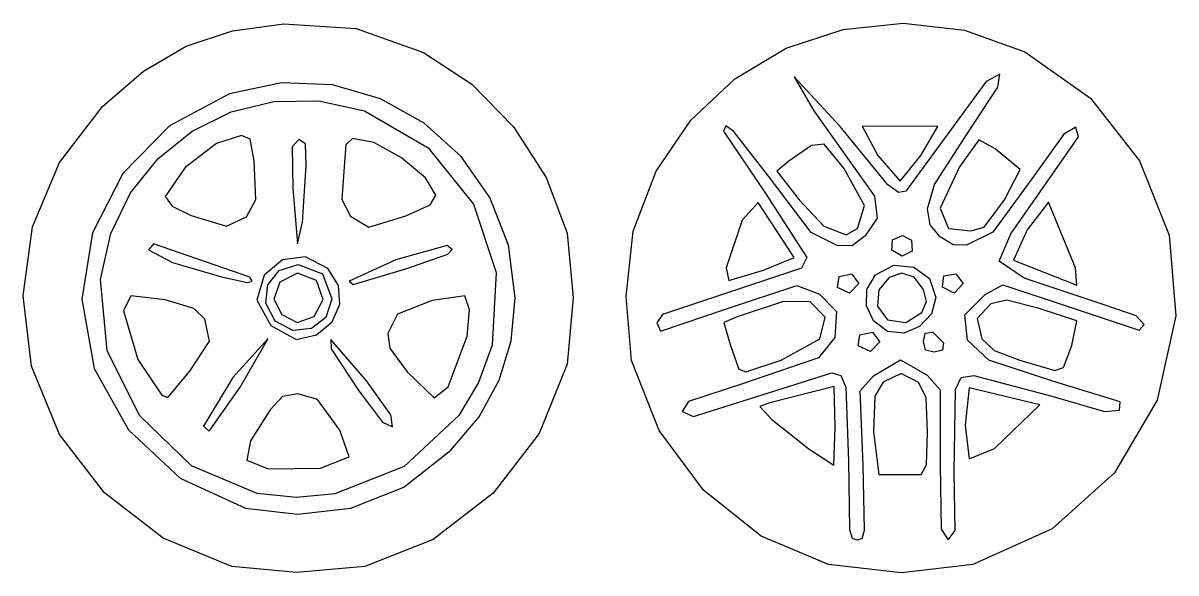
# Model space of a CAD drawing. Extents: x 1.4 to 78.7, y 1.5 to 53.2.
# Drawn here: x 43.03 to 66.45, y 29.71 to 40.87 of the extents above; entities that cross this region are included whole.
import ezdxf

# ---------------------------------------------------------------- set-up
doc = ezdxf.new("R2010")
doc.units = 0

msp = doc.modelspace()

# ---------------------------------------------------------------- linework, layer by layer
at = {"layer": 'Image'}
for p, q in [((47.279466, 40.718822), (48.324368, 40.855376)), ((48.324368, 40.855376), (49.791918, 40.760368)), ((49.791918, 40.760368), (51.159941, 40.274026)), ((59.687485, 40.745219), (60.908008, 40.873795)), ((60.908008, 40.873795), (62.153434, 40.727289)), ((46.340198, 40.404658), (47.279466, 40.718822)), ((58.533695, 40.360697), (59.687485, 40.745219)), ((62.153434, 40.727289), (63.381929, 40.286567)), ((45.471464, 39.896929), (46.340198, 40.404658)), ((57.488471, 39.739363), (58.533695, 40.360697)), ((51.159941, 40.274026), (52.144773, 39.630723)), ((63.381929, 40.286567), (64.714554, 39.351229)), ((44.638163, 39.179677), (45.471464, 39.896929)), ((62.870342, 39.839052), (62.597094, 39.69002)), ((62.828607, 39.57114), (62.870342, 39.839052)), ((48.275361, 39.6596), (47.21871, 39.438007)), ((49.311851, 39.616615), (48.275361, 39.6596)), ((50.290971, 39.335635), (49.311851, 39.616615)), ((52.144773, 39.630723), (52.992318, 38.764424)), ((56.593644, 38.900351), (57.488471, 39.739363)), ((59.629102, 38.775521), (58.69691, 39.778864)), ((58.69691, 39.778864), (59.093549, 39.088507)), ((62.597094, 39.69002), (60.965871, 37.462805)), ((47.21871, 39.438007), (45.999114, 38.788807)), ((62.208056, 38.621679), (62.828607, 39.57114)), ((43.763265, 38.040391), (44.638163, 39.179677)), ((47.255329, 39.071324), (48.122289, 39.282873)), ((48.122289, 39.282873), (49.034692, 39.295337)), ((49.034692, 39.295337), (49.964118, 39.090565)), ((51.175511, 38.843242), (50.290971, 39.335635)), ((64.714554, 39.351229), (65.710996, 38.07502)), ((46.462229, 38.67884), (47.255329, 39.071324)), ((49.964118, 39.090565), (51.257804, 38.340742)), ((55.891047, 37.862796), (56.593644, 38.900351)), ((59.093549, 39.088507), (60.3258, 37.357875)), ((45.999114, 38.788807), (45.05029, 37.818006)), ((45.771406, 38.123571), (46.462229, 38.67884)), ((51.928259, 38.166016), (51.175511, 38.843242)), ((52.992318, 38.764424), (53.653975, 37.736137)), ((57.305335, 38.783423), (57.256981, 38.680787)), ((57.256981, 38.680787), (58.103647, 37.424412)), ((57.462048, 38.676307), (57.305335, 38.783423)), ((58.170464, 37.762536), (57.462048, 38.676307)), ((60.594551, 37.589219), (59.629102, 38.775521)), ((61.609678, 38.774838), (60.074181, 38.778622)), ((60.074181, 38.778622), (60.395525, 38.187252)), ((61.267697, 38.182172), (61.609678, 38.774838)), ((64.417168, 38.75763), (64.171428, 38.616395)), ((64.468868, 38.565057), (64.417168, 38.75763)), ((46.957403, 38.429844), (46.321686, 37.937518)), ((47.461729, 38.59316), (46.957403, 38.429844)), ((47.642323, 38.512296), (47.461729, 38.59316)), ((47.719933, 38.072741), (47.642323, 38.512296)), ((48.627956, 38.508493), (48.495476, 38.363142)), ((48.761325, 38.419715), (48.627956, 38.508493)), ((48.77981, 37.979327), (48.761325, 38.419715)), ((49.716537, 38.531689), (49.581711, 38.400957)), ((50.151029, 38.448334), (49.716537, 38.531689)), ((50.716082, 38.134419), (50.151029, 38.448334)), ((61.543615, 37.596898), (62.208056, 38.621679)), ((62.449073, 38.503908), (62.054358, 37.955223)), ((62.776034, 38.320147), (62.449073, 38.503908)), ((64.171428, 38.616395), (63.521782, 37.707952)), ((63.988936, 37.873496), (64.468868, 38.565057)), ((48.495476, 38.363142), (48.507793, 37.513661)), ((49.581711, 38.400957), (49.552327, 37.955213)), ((51.257804, 38.340742), (52.178068, 37.19424)), ((59.049189, 38.384523), (58.582812, 38.066068)), ((59.301407, 38.415234), (59.049189, 38.384523)), ((59.705355, 37.925209), (59.301407, 38.415234)), ((60.395525, 38.187252), (60.850844, 37.661825)), ((63.283408, 37.902463), (62.776034, 38.320147)), ((43.219708, 36.736409), (43.763265, 38.040391)), ((45.21128, 37.423666), (45.771406, 38.123571)), ((47.758324, 37.287631), (47.719933, 38.072741)), ((48.706967, 36.828648), (48.77981, 37.979327)), ((48.77981, 37.979327), (48.77981, 37.979327)), ((49.552327, 37.955213), (49.502167, 37.290967)), ((51.205977, 37.730019), (50.716082, 38.134419)), ((52.512006, 37.33054), (51.928259, 38.166016)), ((58.582812, 38.066068), (58.342308, 37.868731)), ((60.850844, 37.661825), (61.267697, 38.182175)), ((61.267697, 38.182175), (61.267697, 38.182172)), ((62.054358, 37.955223), (61.659645, 37.115651)), ((65.710996, 38.07502), (66.310143, 36.56467)), ((45.05029, 37.818006), (44.435894, 36.614162)), ((46.321686, 37.937518), (45.914367, 37.352938)), ((51.414991, 37.37521), (51.205977, 37.730019)), ((53.653975, 37.736137), (54.081146, 36.606874)), ((55.422511, 36.645831), (55.891047, 37.862796)), ((59.041775, 36.61871), (58.170464, 37.762536)), ((58.342308, 37.868731), (58.795356, 37.282056)), ((60.119734, 37.168603), (59.705355, 37.925209)), ((62.965253, 37.284709), (63.283408, 37.902463)), ((63.098601, 36.59082), (63.988936, 37.873496)), ((48.507793, 37.513661), (48.602283, 36.391829)), ((60.813009, 37.434248), (60.594551, 37.589219)), ((61.405642, 37.101814), (61.543615, 37.596898)), ((63.521782, 37.707952), (62.728238, 36.623953)), ((44.810268, 36.597276), (45.21128, 37.423666)), ((45.914367, 37.352938), (46.058087, 37.156694)), ((47.566512, 36.938312), (47.758324, 37.287631)), ((49.502167, 37.290967), (49.676831, 36.954001)), ((51.295508, 37.183144), (51.414991, 37.37521)), ((52.889541, 36.363396), (52.512006, 37.33054)), ((58.103647, 37.424412), (58.950312, 36.114493)), ((58.795356, 37.282056), (59.293258, 36.746523)), ((60.3258, 37.357875), (60.379192, 36.912078)), ((60.965871, 37.462805), (60.813009, 37.434248)), ((62.552922, 36.73049), (62.965253, 37.284709)), ((46.058087, 37.156694), (46.440831, 36.963701)), ((50.801158, 36.960272), (51.295508, 37.183144)), ((52.178068, 37.19424), (52.640002, 35.806724)), ((57.965587, 37.229388), (57.639907, 36.867205)), ((58.696315, 36.111117), (57.965587, 37.229388)), ((59.980813, 36.70128), (60.119734, 37.168603)), ((61.45495, 36.772356), (61.405642, 37.101814)), ((61.659645, 37.115651), (61.829341, 36.699449)), ((63.859359, 37.238489), (63.430515, 36.675246)), ((64.410623, 35.904991), (63.859359, 37.238489)), ((46.440831, 36.963701), (47.161197, 36.751124)), ((47.161197, 36.751124), (47.566512, 36.938301)), ((47.566512, 36.938301), (47.566512, 36.938312)), ((48.602283, 36.391829), (48.706967, 36.828648)), ((49.676831, 36.954001), (50.051523, 36.72904)), ((50.051523, 36.72904), (50.801158, 36.960272)), ((50.801158, 36.960272), (50.801158, 36.960272)), ((57.639907, 36.867205), (57.313528, 35.904991)), ((60.379192, 36.912078), (60.137898, 36.550394)), ((43.025829, 35.335), (43.219708, 36.736409)), ((44.435894, 36.614162), (44.219585, 35.26583)), ((44.596788, 35.662551), (44.810268, 36.597276)), ((54.081146, 36.606874), (54.202949, 35.295624)), ((55.279536, 35.318488), (55.422511, 36.645831)), ((59.566399, 36.355962), (59.041775, 36.61871)), ((59.293258, 36.746523), (59.74798, 36.569597)), ((59.74798, 36.569597), (59.980813, 36.70128)), ((60.137898, 36.550394), (59.874536, 36.35143)), ((59.980813, 36.70128), (59.980813, 36.70128)), ((60.690477, 36.4741), (60.893584, 36.561157)), ((60.893584, 36.561157), (61.076618, 36.466967)), ((61.662859, 36.529118), (61.45495, 36.772356)), ((61.829341, 36.699449), (62.280298, 36.653851)), ((62.728238, 36.623953), (62.192025, 36.364183)), ((62.280298, 36.653851), (62.552922, 36.73049)), ((62.552922, 36.73049), (62.552922, 36.73049)), ((62.860695, 36.040479), (63.098601, 36.59082)), ((63.430515, 36.675246), (63.149774, 36.057714)), ((66.310143, 36.56467), (66.45088, 34.92691)), ((45.673598, 36.391829), (45.572998, 36.270838)), ((47.633539, 35.710364), (45.673598, 36.391829)), ((51.641215, 36.355626), (50.603421, 36.067656)), ((51.74582, 36.276669), (51.641215, 36.355626)), ((53.023656, 35.291164), (52.889541, 36.363396)), ((59.874536, 36.35143), (59.566399, 36.355962)), ((60.675819, 36.26077), (60.690477, 36.4741)), ((61.076618, 36.466967), (61.089783, 36.243657)), ((61.923077, 36.367272), (61.662859, 36.529118)), ((62.192025, 36.364183), (61.923077, 36.367272)), ((45.572998, 36.270838), (46.059831, 36.010853)), ((48.76684, 36.126526), (48.2951, 36.062048)), ((49.220174, 35.890344), (48.76684, 36.126526)), ((50.801158, 35.882684), (51.656018, 36.180163)), ((51.656018, 36.180163), (51.74582, 36.276669)), ((58.069158, 35.852471), (58.696315, 36.111117)), ((58.950312, 36.114493), (58.841275, 35.898741)), ((60.88536, 36.141028), (60.675819, 36.260776)), ((60.675819, 36.260776), (60.675819, 36.26077)), ((61.089783, 36.243657), (60.88536, 36.141028)), ((46.059831, 36.010853), (47.054663, 35.717642)), ((48.2951, 36.062048), (47.924435, 35.750273)), ((47.996386, 35.55559), (48.227016, 35.849495)), ((48.227016, 35.849495), (48.612382, 35.968496)), ((48.612382, 35.968496), (49.111377, 35.778312)), ((49.434076, 35.542398), (49.220174, 35.890344)), ((50.603421, 36.067656), (49.651638, 35.631433)), ((49.731275, 35.561888), (50.801158, 35.882684)), ((50.801158, 35.882684), (50.801158, 35.882684)), ((58.841275, 35.898741), (56.016814, 34.9525)), ((57.313528, 35.904991), (57.367164, 35.646332)), ((57.367164, 35.646332), (58.069158, 35.852471)), ((58.069158, 35.852471), (58.069158, 35.852471)), ((60.343463, 35.760682), (60.719069, 35.955754)), ((60.719069, 35.955754), (61.122048, 35.916808)), ((61.122048, 35.916808), (61.443614, 35.684562)), ((63.36728, 35.694684), (62.860695, 36.040479)), ((63.149774, 36.057714), (64.439917, 35.549786)), ((64.439917, 35.549786), (64.410623, 35.904991)), ((64.410623, 35.904991), (64.410623, 35.904991)), ((44.734561, 34.220947), (44.596788, 35.662551)), ((47.054663, 35.717642), (47.58314, 35.607233)), ((47.58314, 35.607233), (47.678293, 35.631978)), ((47.678293, 35.631978), (47.633539, 35.710366)), ((47.633539, 35.710366), (47.633539, 35.710364)), ((47.924435, 35.750273), (47.774329, 35.244568)), ((48.244797, 35.610992), (48.120757, 35.263055)), ((48.604462, 35.795885), (48.244797, 35.610992)), ((48.988871, 35.644329), (48.604462, 35.795885)), ((49.124193, 35.255856), (48.988871, 35.644329)), ((49.111377, 35.778312), (49.298327, 35.270685)), ((49.651638, 35.631433), (49.731275, 35.561888)), ((52.640002, 35.806724), (52.558696, 34.333863)), ((59.573693, 35.502587), (59.607412, 35.72813)), ((59.607412, 35.72813), (59.859785, 35.779036)), ((59.859785, 35.779036), (60.008647, 35.58634)), ((60.170795, 35.461743), (60.343463, 35.760682)), ((60.626797, 35.707915), (60.416292, 35.457552)), ((60.884063, 35.792306), (60.626797, 35.707915)), ((61.133451, 35.710451), (60.884063, 35.792306)), ((61.320325, 35.462076), (61.133451, 35.710451)), ((61.443614, 35.684562), (61.574978, 35.299736)), ((61.709979, 35.512509), (61.732548, 35.736589)), ((61.732548, 35.736589), (61.978086, 35.778573)), ((61.978086, 35.778573), (62.125316, 35.586332)), ((64.992398, 35.153123), (63.36728, 35.694684)), ((47.958528, 35.181426), (47.996386, 35.55559)), ((49.459536, 35.161448), (49.434076, 35.542398)), ((57.341647, 35.0795), (58.746186, 35.545166)), ((58.746186, 35.545166), (59.209534, 35.368755)), ((59.820029, 35.388497), (59.573693, 35.502587)), ((59.573693, 35.502587), (59.573693, 35.502587)), ((60.008647, 35.58634), (59.820029, 35.388497)), ((60.163373, 35.12761), (60.170795, 35.461743)), ((60.416292, 35.457552), (60.389944, 35.126621)), ((61.380955, 35.215275), (61.320325, 35.462076)), ((61.709984, 35.512509), (61.709979, 35.512509)), ((61.947058, 35.390923), (61.709984, 35.512509)), ((62.125316, 35.586332), (61.947058, 35.390923)), ((62.576052, 35.361437), (62.931186, 35.558705)), ((62.931186, 35.558705), (64.263911, 35.116145)), ((43.199964, 33.903434), (43.025829, 35.335)), ((44.219585, 35.26583), (44.47232, 33.858092)), ((45.217154, 35.335364), (45.066295, 35.031364)), ((45.910651, 35.249061), (45.217154, 35.335364)), ((46.498896, 35.077782), (45.910651, 35.249061)), ((47.774329, 35.244568), (48.061477, 34.731159)), ((48.151479, 34.821648), (47.958528, 35.181426)), ((48.120757, 35.263055), (48.282328, 34.952497)), ((48.940822, 34.914964), (49.124193, 35.255856)), ((49.298327, 35.270685), (49.178603, 34.892784)), ((49.306869, 34.807128), (49.459536, 35.161448)), ((51.335748, 35.23897), (50.633884, 34.960641)), ((52.002701, 35.336561), (51.335748, 35.23897)), ((52.096022, 35.046558), (52.002701, 35.336561)), ((52.94269, 34.422108), (53.023656, 35.291164)), ((54.202949, 35.295624), (54.0785, 33.943965)), ((55.386324, 34.021168), (55.279536, 35.318488)), ((58.473736, 35.220173), (57.535068, 34.906293)), ((59.020501, 35.212493), (58.473736, 35.220173)), ((59.32448, 34.899177), (59.020501, 35.212493)), ((59.209534, 35.368755), (59.551058, 35.017659)), ((61.286757, 34.995333), (61.380955, 35.215275)), ((61.574978, 35.299736), (61.481528, 34.965033)), ((62.164647, 34.947003), (62.576052, 35.361437)), ((62.689992, 35.17158), (62.409005, 34.874086)), ((63.011886, 35.245374), (62.689992, 35.17158)), ((63.674063, 35.075095), (63.011886, 35.245374)), ((65.6441, 34.927384), (64.992398, 35.153123)), ((45.066295, 35.031364), (45.357173, 34.042573)), ((46.721654, 34.856893), (46.498896, 35.077782)), ((48.282328, 34.952497), (48.592885, 34.790926)), ((48.592885, 34.790926), (48.940822, 34.914964)), ((48.940822, 34.914964), (48.940822, 34.914964)), ((50.633884, 34.960641), (50.439357, 34.571204)), ((52.047844, 34.517122), (52.096022, 35.046558)), ((56.016814, 34.9525), (55.902316, 34.783167)), ((55.976569, 34.613834), (57.341647, 35.0795)), ((57.535068, 34.906293), (57.26282, 34.79424)), ((59.551058, 35.017659), (59.516776, 34.484908)), ((60.307432, 34.822667), (60.163373, 35.12761)), ((60.389944, 35.126621), (60.592822, 34.847963)), ((60.965391, 34.79059), (61.286757, 34.995333)), ((61.481528, 34.965033), (61.24363, 34.709078)), ((61.286757, 34.995333), (61.286757, 34.995333)), ((62.215822, 34.433192), (62.164647, 34.947003)), ((64.440306, 34.823344), (63.674063, 35.075095)), ((64.263911, 35.116145), (65.70247, 34.634651)), ((65.808057, 34.752941), (65.6441, 34.927384)), ((66.45088, 34.92691), (66.068437, 33.213666)), ((46.810771, 34.411305), (46.721654, 34.856893)), ((48.061477, 34.731159), (48.575761, 34.444498)), ((48.509086, 34.630641), (48.151479, 34.821648)), ((48.151479, 34.821648), (48.151479, 34.821648)), ((49.178603, 34.892784), (48.883492, 34.666894)), ((48.986394, 34.539073), (49.306869, 34.807128)), ((55.902316, 34.783167), (55.976569, 34.613834)), ((57.26282, 34.79424), (57.395816, 34.3442)), ((59.214927, 34.459397), (59.32448, 34.899177)), ((60.589205, 34.611296), (60.307432, 34.822667)), ((60.592822, 34.847963), (60.965391, 34.79059)), ((61.24363, 34.709078), (60.924962, 34.576342)), ((62.409005, 34.874086), (62.508271, 34.461622)), ((64.333362, 34.328082), (64.440306, 34.823344)), ((65.70247, 34.634651), (65.808057, 34.752941)), ((48.006987, 34.466189), (47.290198, 33.677882)), ((47.43911, 33.475973), (48.006987, 34.466189)), ((48.883492, 34.666894), (48.509086, 34.630641)), ((48.575761, 34.444498), (48.986394, 34.539073)), ((48.986394, 34.539073), (48.986394, 34.539073)), ((50.003094, 33.606368), (49.276576, 34.444498)), ((49.276576, 34.444498), (49.285353, 34.257644)), ((50.439357, 34.571204), (50.479137, 34.267461)), ((51.663024, 33.482477), (52.047844, 34.517122)), ((58.429065, 34.029127), (59.214927, 34.459397)), ((59.516776, 34.484908), (59.186492, 34.075852)), ((59.997026, 34.317255), (60.030745, 34.542799)), ((60.030745, 34.542799), (60.283118, 34.593704)), ((60.283118, 34.593704), (60.43198, 34.401009)), ((60.924962, 34.576342), (60.589205, 34.611296)), ((60.589205, 34.611296), (60.589205, 34.611296)), ((61.320978, 34.408057), (61.358048, 34.578014)), ((61.358048, 34.578014), (61.511478, 34.598557)), ((61.511478, 34.598557), (61.729034, 34.381001)), ((62.508271, 34.461622), (62.754558, 34.224821)), ((45.392388, 32.906328), (44.734561, 34.220947)), ((46.412375, 33.800336), (46.810771, 34.411305)), ((49.285353, 34.257644), (49.850284, 33.40574)), ((50.479137, 34.267461), (50.82804, 33.788332)), ((52.558696, 34.333863), (52.28228, 33.57435)), ((52.698927, 33.619151), (52.94269, 34.422108)), ((57.395816, 34.3442), (57.567352, 33.845163)), ((60.243362, 34.203165), (59.997026, 34.317255)), ((59.997026, 34.317255), (59.997026, 34.317255)), ((60.43198, 34.401009), (60.243362, 34.203165)), ((61.363312, 34.232834), (61.320978, 34.408057)), ((61.320978, 34.408057), (61.320978, 34.408057)), ((61.538534, 34.190501), (61.363312, 34.232834)), ((61.708496, 34.22757), (61.538534, 34.190501)), ((61.729034, 34.381001), (61.708496, 34.22757)), ((62.649878, 34.023626), (62.215822, 34.433192)), ((62.754558, 34.224821), (63.281798, 34.027269)), ((64.165437, 33.876274), (64.333362, 34.328082)), ((64.333362, 34.328082), (64.333362, 34.328082)), ((45.357173, 34.042573), (45.843868, 33.316671)), ((55.950182, 32.59698), (55.386324, 34.021168)), ((59.186492, 34.075852), (57.663166, 33.550634)), ((57.710048, 33.792473), (58.429065, 34.029127)), ((58.429065, 34.029127), (58.429065, 34.029127)), ((60.304551, 33.71141), (60.853051, 34.032877)), ((60.853051, 34.032877), (61.396874, 33.721888)), ((63.987972, 33.588329), (62.649878, 34.023626)), ((63.281798, 34.027269), (63.987975, 33.816449)), ((43.76938, 32.517248), (43.199964, 33.903434)), ((44.47232, 33.858092), (45.166418, 32.609644)), ((45.967875, 33.26585), (46.412375, 33.800336)), ((46.412375, 33.800336), (46.412375, 33.800336)), ((50.82804, 33.788332), (51.376253, 33.259166)), ((54.0785, 33.943965), (53.513764, 32.540634)), ((56.649641, 32.880566), (59.458195, 33.767168)), ((57.567352, 33.845163), (57.710048, 33.792473)), ((59.458195, 33.767168), (59.640872, 33.715844)), ((60.869569, 33.758136), (60.500935, 33.583058)), ((61.221553, 33.571205), (60.869569, 33.758136)), ((63.987975, 33.816449), (64.165437, 33.876274)), ((47.290198, 33.677882), (46.692251, 32.687667)), ((50.496937, 32.91711), (50.003094, 33.606368)), ((50.003094, 33.606368), (50.003094, 33.606368)), ((52.28228, 33.57435), (51.880966, 32.903112)), ((52.291067, 32.879216), (52.698927, 33.619151)), ((57.663166, 33.550634), (56.549155, 33.184773)), ((59.640872, 33.715844), (59.742913, 33.480726)), ((60.032581, 33.401655), (60.304551, 33.71141)), ((60.500935, 33.583058), (60.335899, 33.297864)), ((61.374557, 33.271394), (61.221553, 33.571205)), ((61.396874, 33.721888), (61.659645, 33.42261)), ((61.973953, 33.428502), (62.088393, 33.675723)), ((62.088393, 33.675723), (62.344036, 33.716718)), ((62.344036, 33.716718), (63.930584, 33.298272)), ((65.317944, 33.180162), (63.987972, 33.588329)), ((45.843868, 33.316671), (45.967875, 33.26585)), ((46.809138, 32.581834), (47.43911, 33.475973)), ((47.43911, 33.475973), (47.43911, 33.475973)), ((48.29968, 33.286437), (48.050027, 33.020904)), ((48.608403, 33.343833), (48.29968, 33.286437)), ((49.009249, 33.229844), (48.608403, 33.343833)), ((49.850284, 33.40574), (50.328925, 32.768698)), ((51.376253, 33.259166), (51.663024, 33.482477)), ((51.663024, 33.482477), (51.663024, 33.482477)), ((59.506275, 33.493423), (58.196399, 33.161384)), ((59.506283, 33.493423), (59.506275, 33.493423)), ((59.525148, 32.671824), (59.506283, 33.493423)), ((59.742913, 33.480726), (59.796978, 31.972237)), ((60.093858, 31.891079), (60.032581, 33.401655)), ((60.335899, 33.297864), (60.30498, 32.574116)), ((61.405645, 32.564265), (61.374557, 33.271394)), ((61.659645, 33.42261), (61.659645, 31.901556)), ((61.942661, 31.756337), (61.973953, 33.428502)), ((62.246421, 33.467189), (62.167644, 32.703833)), ((63.685856, 33.121311), (62.246421, 33.467189)), ((63.930584, 33.298272), (64.999599, 32.987248)), ((49.461905, 32.601953), (49.009249, 33.229844)), ((56.549155, 33.184773), (56.420827, 32.985527)), ((58.196399, 33.161384), (57.992818, 33.084073)), ((57.992818, 33.084073), (58.238732, 32.821453)), ((62.7649, 32.232156), (63.685856, 33.121311)), ((66.068437, 33.213666), (65.20509, 31.741533)), ((65.302889, 33.00935), (65.317944, 33.180162)), ((46.449094, 31.883869), (45.392388, 32.906328)), ((48.050027, 33.020904), (47.650054, 32.387413)), ((50.535747, 32.674597), (50.496937, 32.91711)), ((51.880966, 32.903112), (50.770308, 31.867554)), ((51.717811, 32.199228), (52.291067, 32.879216)), ((56.420827, 32.985527), (56.649641, 32.880566)), ((58.238732, 32.821453), (58.992648, 32.226202)), ((64.999599, 32.987248), (65.302889, 33.00935)), ((45.166418, 32.609644), (46.218095, 31.627534)), ((46.692251, 32.687667), (46.809138, 32.581834)), ((49.648911, 32.065312), (49.461905, 32.601953)), ((50.328925, 32.768698), (50.535747, 32.674597)), ((56.850795, 31.384251), (55.950182, 32.59698)), ((59.500647, 31.893571), (59.525148, 32.671824)), ((60.30498, 32.574116), (60.410813, 31.706559)), ((61.379641, 31.900767), (61.405645, 32.564265)), ((62.167644, 32.703833), (62.251905, 32.021933)), ((44.683057, 31.331157), (43.76938, 32.517248)), ((47.650054, 32.387413), (47.570638, 31.998937)), ((53.513764, 32.540634), (52.574906, 31.322277)), ((50.766029, 31.448354), (51.717811, 32.199228)), ((58.992648, 32.226202), (59.500647, 31.893571)), ((62.251905, 32.021933), (62.7649, 32.232156)), ((62.7649, 32.232156), (62.7649, 32.232156)), ((47.783502, 31.318744), (46.449094, 31.883869)), ((47.570638, 31.998937), (48.002857, 31.816943)), ((49.071741, 31.831363), (49.648911, 32.065312)), ((50.770308, 31.867554), (49.360045, 31.31137)), ((59.796978, 31.972237), (59.820523, 30.589813)), ((60.124506, 30.572979), (60.093856, 31.891079)), ((60.093856, 31.891079), (60.093858, 31.891079)), ((61.271721, 31.701889), (61.379641, 31.900767)), ((61.659645, 31.901556), (61.683127, 30.595309)), ((46.218095, 31.627534), (47.54357, 31.018808)), ((48.002857, 31.816943), (49.071741, 31.831363)), ((49.071741, 31.831363), (49.071741, 31.831363)), ((60.410813, 31.706559), (61.271721, 31.701876)), ((61.271721, 31.701876), (61.271721, 31.701889)), ((61.962377, 30.570518), (61.942661, 31.756337)), ((65.20509, 31.741533), (63.933172, 30.599081)), ((49.682705, 31.018183), (50.766029, 31.448354)), ((45.871779, 30.41439), (44.683057, 31.331157)), ((48.584226, 31.239351), (47.783502, 31.318744)), ((47.783502, 31.318744), (47.783502, 31.318744)), ((49.360045, 31.31137), (48.584226, 31.239351)), ((52.574906, 31.322277), (51.360401, 30.387366)), ((58.020273, 30.453284), (56.850795, 31.384251)), ((47.54357, 31.018808), (48.602991, 30.899128)), ((48.602991, 30.899128), (49.682705, 31.018278)), ((49.682705, 31.018278), (49.682705, 31.018183)), ((59.390726, 29.874383), (58.020273, 30.453284)), ((59.820523, 30.589813), (59.873832, 30.409255)), ((60.078084, 30.405478), (60.124506, 30.572979)), ((61.683127, 30.595309), (61.825911, 30.380506)), ((61.825911, 30.380506), (61.962377, 30.570518)), ((63.933172, 30.599081), (62.325018, 29.874883)), ((47.266329, 29.83618), (45.871779, 30.41439)), ((51.360401, 30.387366), (49.968725, 29.834373)), ((59.873832, 30.409255), (59.976055, 30.380506)), ((59.976055, 30.380506), (60.078084, 30.405478)), ((48.583724, 29.713058), (47.266306, 29.836225)), ((47.266306, 29.836225), (47.266329, 29.83618)), ((49.968725, 29.834373), (48.583724, 29.713058)), ((59.390726, 29.874354), (59.390726, 29.874383)), ((60.875116, 29.705316), (59.390726, 29.874354)), ((62.325018, 29.874883), (60.875116, 29.705316))]:
    msp.add_line(p, q, dxfattribs=at)

doc.saveas('drawing.dxf')
